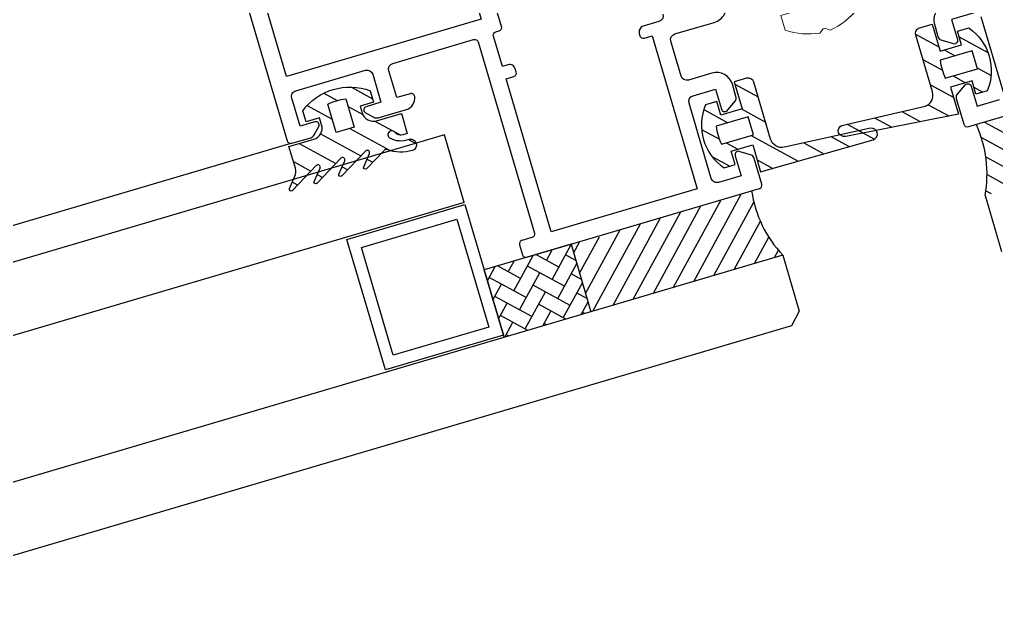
# Model space of a CAD drawing. Header units: millimetres. Extents: x 62878 to 70819, y -67946 to -61850.
# Drawn here: x 65083.26 to 65091.6, y -66889.74 to -66884.58 of the extents above; entities that cross this region are included whole.
import ezdxf

# ---------------------------------------------------------------- set-up
doc = ezdxf.new("R2010")
doc.units = ezdxf.units.MM
doc.layers.add('DOGRAMA', color=171, linetype='Continuous', lineweight=0)
pattern_1 = [(151.4266584183394, (65000.28580707697, -66898.25977606328), (0.07592747398675175, 0.1394151397588941), [])]

# ---------------------------------------------------------------- blocks, each defined once
blk = doc.blocks.new('a2we')
at = {"lineweight": 5, "ltscale": 0.5}
for p, q in [((-196.0144480926461, -415.2868589025547), (-196.5925912144022, -417.2488821181558)), ((-196.0144480926461, -415.2868589025547), (-195.4639709594615, -417.7110762494052)), ((-197.5747968978259, -417.6063757508618), (-196.5747276986959, -417.2423803302317)), ((-194.1582851917165, -418.2620245979042), (-197.5747968978259, -417.6063757508618)), ((-195.1583543907882, -418.6260200186506), (-197.5747968978259, -417.6063757508618)), ((-196.5747276986959, -417.2423803302317), (-194.1582851917165, -418.2620245979042)), ((-197.1143788935161, -419.7428166739272), (-197.1143788935161, -418.4283854465556)), ((-196.8896500078097, -417.895480952812), (-197.0961171580722, -418.3448917148726)), ((-194.1582851917165, -418.2620245979042), (-195.1583543907882, -418.6260200186506)), ((-195.1583543907882, -418.6260200186506), (-194.9264251741961, -419.2953524503964)), ((-194.9154016761394, -420.634479622855), (-194.9154016761394, -419.3608343693425)), ((-198.1144480926461, -420.1068120946153), (-197.1143788935161, -419.7428166739268)), ((-194.9154016761721, -421.4039929561312), (-198.1144480926461, -420.1068120946153)), ((-193.9153324771005, -421.0399975355008), (-198.1144480926461, -420.1068120946153)), ((-197.1143788935161, -419.7428166739268), (-193.9153324771005, -421.0399975355008)), ((-197.1143788935161, -419.7428166739268), (-193.9153324771005, -421.0399975355008)), ((-197.1143788935161, -422.2969096404012), (-197.1143788935162, -420.512330007273)), ((-193.9153324771005, -421.0399975355008), (-194.9154016761721, -421.4039929561312)), ((-194.9154016761721, -423.1885725893157), (-194.9154016761721, -421.4039929561312)), ((-198.1144480926461, -422.6609050610894), (-197.1143788935161, -422.2969096404012)), ((-194.9154016761721, -423.9580859226053), (-198.1144480926461, -422.6609050610894)), ((-193.9153324771005, -423.594090501975), (-198.1144480926461, -422.6609050610894)), ((-197.1143788935161, -422.2969096404012), (-193.9153324771005, -423.594090501975)), ((-197.1143788935161, -422.2969096404012), (-193.9153324771005, -423.594090501975)), ((-197.1143788935161, -424.8510026068752), (-197.1143788935162, -423.0664229737469)), ((-193.9153324771005, -423.594090501975), (-194.9154016761721, -423.9580859226053)), ((-194.9154016761721, -425.7426655557898), (-194.9154016761721, -423.9580859226053)), ((-198.1144480926461, -425.2149980275636), (-197.1143788935161, -424.8510026068752)), ((-197.1143788935161, -424.8510026068752), (-193.9153324771005, -426.1481834684492)), ((-197.1143788935161, -424.8510026068752), (-193.9153324771005, -426.1481834684492)), ((-194.9154016761721, -426.5121788890793), (-198.1144480926461, -425.2149980275636)), ((-193.9153324771005, -426.1481834684492), (-198.1144480926461, -425.2149980275636)), ((-197.1143788935161, -427.3050955733496), (-197.1143788935162, -425.6205159402211)), ((-193.9153324771005, -426.1481834684492), (-194.9154016761721, -426.5121788890793)), ((-194.9154016761721, -428.1967585222638), (-194.9154016761721, -426.5121788890793)), ((-198.1144480926461, -427.669090994038), (-197.1143788935161, -427.3050955733496)), ((-194.9154016761721, -428.9662718555534), (-198.1144480926461, -427.669090994038)), ((-193.9153324771005, -428.6022764349236), (-198.1144480926461, -427.669090994038)), ((-197.1143788935161, -427.3050955733496), (-193.9153324771005, -428.6022764349236)), ((-197.1143788935161, -427.3050955733496), (-193.9153324771005, -428.6022764349236)), ((-197.1143788935161, -429.5591885398237), (-197.1143788935161, -428.0237477951896)), ((-193.9153324771005, -428.6022764349236), (-194.9154016761721, -428.9662718555534)), ((-194.9154016761721, -430.450851488738), (-194.9154016761721, -428.9662718555534)), ((-198.1144480926461, -429.9231839605702), (-197.1143788935161, -429.5591885398237)), ((-194.9154016761721, -431.2203648220857), (-198.1144480926461, -429.9231839605702)), ((-193.9153324771005, -430.8563694013976), (-198.1144480926461, -429.9231839605702)), ((-197.1143788935161, -429.5591885398237), (-193.9153324771005, -430.8563694013976)), ((-197.1143788935161, -429.5591885398237), (-193.9153324771005, -430.8563694013976)), ((-197.1143788935161, -431.8132815063559), (-197.1143788935161, -430.2778407616635)), ((-193.9153324771005, -430.8563694013976), (-194.9154016761721, -431.2203648220857)), ((-198.1144480926461, -432.177276926986), (-197.1143788935161, -431.8132815063559)), ((-197.1143788935161, -431.8132815063559), (-193.9153324771005, -433.1104623678716)), ((-197.1143788935161, -431.8132815063559), (-193.9153324771005, -433.1104623678716)), ((-194.9154016761721, -432.7049444552304), (-194.9154016761721, -431.2203648220857)), ((-194.9154016761721, -433.4744577885599), (-198.1144480926461, -432.177276926986)), ((-193.9153324771005, -433.1104623678716), (-198.1144480926461, -432.177276926986)), ((-197.1143788935161, -434.0673744728301), (-197.1143788935161, -432.5319337281958)), ((-193.9153324771005, -433.1104623678716), (-194.9154016761721, -433.4744577885599)), ((-194.9154016761721, -434.9590374217446), (-194.9154016761721, -433.4744577885599)), ((-198.1144480926461, -434.4313698935184), (-197.1143788935161, -434.0673744728301)), ((-197.1143788935161, -434.0673744728301), (-193.9153324771005, -435.364555334404)), ((-197.1143788935161, -434.0673744728301), (-193.9153324771005, -435.364555334404)), ((-194.9154016761721, -435.7285507550341), (-198.1144480926461, -434.4313698935184)), ((-193.9153324771005, -435.364555334404), (-198.1144480926461, -434.4313698935184)), ((-197.1143788935161, -436.3642339800811), (-197.1143788935161, -434.7860266946118)), ((-193.9153324771005, -435.364555334404), (-194.9154016761721, -435.7285507550341)), ((-194.9154016761721, -437.2558969289955), (-194.9154016761721, -435.7285507550341)), ((-198.1144480926461, -436.7282294008277), (-197.1143788935161, -436.3642339800811)), ((-194.9154016761721, -438.0254102623434), (-198.1144480926461, -436.7282294008277)), ((-193.9153324771005, -437.6614148416551), (-198.1144480926461, -436.7282294008277)), ((-197.1143788935161, -436.3642339800811), (-193.9153324771005, -437.6614148416551)), ((-197.1143788935161, -436.3642339800811), (-193.9153324771005, -437.6614148416551)), ((-197.1143788935161, -438.6610934873901), (-197.1143788935161, -437.1337473134849)), ((-193.9153324771005, -437.6614148416551), (-194.9154016761721, -438.0254102623434)), ((-194.9154016761721, -439.5527564362646), (-194.9154016761721, -438.0254102623434)), ((-198.1144480926461, -439.0250889080787), (-197.1143788935161, -438.6610934873901)), ((-194.9154016761721, -440.3222697695944), (-198.1144480926461, -439.0250889080787)), ((-193.9153324771005, -439.9582743489061), (-198.1144480926461, -439.0250889080787)), ((-197.1143788935161, -438.6610934873901), (-193.9153324771005, -439.9582743489061)), ((-197.1143788935161, -438.6610934873901), (-193.9153324771005, -439.9582743489061)), ((-197.1143788935161, -440.9579529946993), (-197.1143788935161, -439.430606820736)), ((-193.9153324771005, -439.9582743489061), (-194.9154016761721, -440.3222697695944)), ((-198.1144480926461, -441.3219484153295), (-197.1143788935161, -440.9579529946993)), ((-197.1143788935161, -440.9579529946993), (-193.9153324771005, -442.2551338562151)), ((-194.9154016761721, -441.849615943574), (-194.9154016761721, -440.3222697695944)), ((-194.9154016761721, -442.6191292769035), (-198.1144480926461, -441.3219484153295)), ((-193.9153324771005, -442.2551338562151), (-198.1144480926461, -441.3219484153295)), ((-197.1143788935161, -443.2537258831643), (-197.1143788935161, -441.7274663280053)), ((-193.9153324771005, -442.2551338562151), (-194.9154016761721, -442.6191292769035)), ((-194.9154016761721, -444.1453888320787), (-194.9154016761721, -442.6191292769035)), ((-198.1144480926461, -443.6177213039109), (-197.1143788935161, -443.2537258831643)), ((-197.1143788935161, -443.2537258831643), (-193.9153324771005, -444.5509067447383)), ((-194.9154016761721, -444.9149021654266), (-198.1144480926461, -443.6177213039109)), ((-193.9153324771005, -444.5509067447383), (-198.1144480926461, -443.6177213039109)), ((-197.1143788935161, -445.5538642814245), (-197.1143788935161, -444.0232392165685)), ((-193.9153324771005, -444.5509067447383), (-194.9154016761721, -444.9149021654266)), ((-194.9154016761721, -446.4455272302989), (-194.9154016761721, -444.9149021654266)), ((-198.1144480926461, -445.9178597020545), (-197.1143788935161, -445.5538642814245)), ((-193.9153324771005, -446.8510451429402), (-198.1144480926461, -445.9178597020545)), ((-194.9154016761721, -447.2150405636282), (-198.1144480926461, -445.9178597020545)), ((-197.1143788935161, -445.5538642814245), (-193.9153324771005, -446.8510451429402)), ((-197.1143788935161, -445.5538642814245), (-193.9153324771005, -446.8510451429402)), ((-197.1143788935161, -447.8540026795677), (-197.1143788935161, -446.3233776147298)), ((-193.9153324771005, -446.8510451429402), (-194.9154016761721, -447.2150405636282)), ((-194.9154016761721, -448.7456656284821), (-194.9154016761721, -447.2150405636282)), ((-197.1143788935161, -447.8540026795677), (-198.1144480926461, -448.2179981003141)), ((-194.9154016761721, -449.5151789618299), (-198.1144480926461, -448.2179981003141)), ((-198.1144480926461, -448.2179981003141), (-193.9153324771005, -449.1511835411412)), ((-193.9153324771005, -449.1511835411412), (-197.1143788935161, -447.8540026795677)), ((-197.1143788935161, -450.1541410778275), (-197.1143788935161, -448.6235160129718)), ((-193.9153324770423, -449.1511835411412), (-194.9154016761721, -449.5151789618299)), ((-198.1144480926461, -450.5181364984577), (-197.1143788935161, -450.1541410778275)), ((-197.1143788935161, -450.1541410778275), (-193.9153324770423, -451.4513219393434)), ((-194.9154016761723, -451.0458040266858), (-194.9154016761721, -449.5151789618299)), ((-194.9154016761721, -451.8153173600317), (-198.1144480926461, -450.5181364984577)), ((-193.9153324770423, -451.4513219393434), (-198.1144480926461, -450.5181364984577)), ((-197.1143788935161, -453.2868589025547), (-197.1143788935162, -450.9236544111328)), ((-193.9153324770423, -451.4513219393434), (-194.9154016761721, -451.8153173600317)), ((-194.9154016761721, -453.2868589025547), (-194.9154016761721, -451.8153173600317)), ((-192.7980524524961, -453.2868589025547), (-199.230843732796, -453.2868589025547)), ((-199.230843732796, -454.5827171301502), (-199.230843732796, -453.2868589025547)), ((-192.7980524524961, -454.5827171301502), (-192.7980524524961, -453.2868589025547))]:
    blk.add_line(p, q, dxfattribs=at)
blk.add_lwpolyline([(-196.4690204826777, -455.6637351848848), (-196.1125089353335, -455.3998333582319), (-195.9163872499585, -455.3998333582319), (-195.5598757026143, -455.6637351848848)], dxfattribs=at)
for centre, radius, start, end in [((-196.9143788935627, -418.4283854465556), 0.2, 155.3251238657465, 180), ((-195.115401676151, -419.3608343693425), 0.2, 0, 19.11162363728389), ((-195.6603624057317, -449.5292358589606), 6.187568978619671, 234.757305859688, 262.4904896380407), ((-196.3685337795604, -449.5292358589606), 6.187568978619673, 277.5095103619591, 305.2426941403116)]:
    blk.add_arc(centre, radius, start, end, dxfattribs=at)

msp = doc.modelspace()

# ---------------------------------------------------------------- hatches: boundary and pattern name
at = {"layer": 'DOGRAMA', "lineweight": -2}
h = msp.add_hatch(dxfattribs=at)
h.set_pattern_fill('ANSI31', color=256, scale=0.05, angle=343.5057849383394, style=0)
h.set_pattern_definition(pattern_1)
edge = h.paths.add_edge_path(flags=16)
edge.add_arc((65091.77278739222, -66884.81608100336), 0.6682513991541986, 189.5509792041262, 203.3023376344741)
edge.add_line((65091.15904509761, -66885.08042987942), (65091.43259829, -66884.99978047452))
edge.add_line((65091.43259829, -66884.99978047452), (65091.38735224634, -66884.84631127394))
edge.add_line((65091.38735224634, -66884.84631127394), (65091.11379905391, -66884.92696067886))
edge = h.paths.add_edge_path()
edge.add_line((65090.94060616928, -66884.64961703592), (65091.0461162447, -66884.61851038084))
edge.add_line((65091.0461162447, -66884.61851038084), (65091.11398531023, -66884.84871418172))
edge.add_line((65091.11398531023, -66884.84871418172), (65091.29622998594, -66884.79498450483))
edge.add_line((65091.29622998594, -66884.79498450483), (65091.26229545317, -66884.67988260438))
edge.add_line((65091.26229545317, -66884.67988260438), (65091.35821370353, -66884.65160382706))
edge.add_arc((65091.10935386377, -66885.01688834652), 0.4420000000029142, -22.880989695608378, 55.734306536239615, ccw=False)
edge.add_line((65091.51657485653, -66885.18874602912), (65091.42065660615, -66885.21702480642))
edge.add_line((65091.42065660615, -66885.21702480642), (65091.38672207337, -66885.10192290599))
edge.add_line((65091.38672207337, -66885.10192290599), (65091.20447739766, -66885.1556525829))
edge.add_line((65091.20447739766, -66885.1556525829), (65091.27234646322, -66885.38585638379))
edge.add_line((65091.27234646322, -66885.38585638379), (65090.30992031705, -66885.57638931017))
edge.add_arc((65090.29578092839, -66885.52843018498), 0.05000000000951513, 113.136495220401, 286.4266584160741, ccw=False)
edge.add_line((65090.27613478198, -66885.48245161462), (65090.98817785957, -66885.31935921643))
edge.add_arc((65090.95397356884, -66885.22539078293), 0.09999999999591473, 290.0013879915754, 376.4266584264291)
edge.add_line((65091.04989181921, -66885.1971120056), (65090.90678643274, -66884.71171554974))
edge.add_arc((65090.95474555792, -66884.6975761611), 0.04999999999144209, 106.4266583967977, 196.426658404795, ccw=False)
h = msp.add_hatch(dxfattribs=at)
h.set_pattern_fill('ANSI31', color=256, scale=0.03999999999999999, angle=343.5057849383394, style=0)
h.set_pattern_definition([(151.4266584183394, (65019.75721190146, -66892.51918426814), (0.0607419791894054, 0.1115321118071152), [])])
h.paths.add_polyline_path([(65092.70770016784, -66885.12688535698, -0.4142135623420975), (65092.6735459852, -66885.1082845019), (65091.42421077418, -66885.4766155765, -0.1532309010706403), (65091.49796518776, -66886.08040385596), (65092.86959616798, -66885.67601734032)])
h.paths.add_polyline_path([(65092.96515872904, -66885.02231075015), (65092.72630102293, -66885.09273117437, -0.4142135623575963), (65092.70770016784, -66885.12688535698), (65092.86959616798, -66885.67601734032), (65093.13483139293, -66885.59782025231)])
h = msp.add_hatch(dxfattribs=at)
h.set_pattern_fill('ANSI31', color=256, scale=0.05, angle=343.5057849383394, style=0)
h.set_pattern_definition(pattern_1)
edge = h.paths.add_edge_path(flags=16)
edge.add_arc((65089.86124380793, -66885.37964544659), 0.6682513992641027, 189.5509791962146, 203.3023376263476)
edge.add_line((65089.24750151318, -66885.64399432261), (65089.52105470561, -66885.5633449177))
edge.add_line((65089.52105470561, -66885.5633449177), (65089.47580866189, -66885.40987571713))
edge.add_line((65089.47580866189, -66885.40987571713), (65089.20225546949, -66885.49052512202))
edge = h.paths.add_edge_path()
edge.add_line((65089.46205117476, -66885.08031429407), (65089.35654109937, -66885.11142094912))
edge.add_line((65089.35654109937, -66885.11142094912), (65089.42441016496, -66885.34162475))
edge.add_line((65089.42441016496, -66885.34162475), (65089.24216548924, -66885.3953544269))
edge.add_line((65089.24216548924, -66885.3953544269), (65089.20823095646, -66885.28025252649))
edge.add_line((65089.20823095646, -66885.28025252649), (65089.11231270611, -66885.3085313038))
edge.add_arc((65089.51953369885, -66885.48038898641), 0.4420000000000461, 157.1190103019202, 235.7343065336186)
edge.add_line((65089.27067385907, -66885.84567350586), (65089.36659210943, -66885.81739472852))
edge.add_line((65089.36659210943, -66885.81739472852), (65089.33265757664, -66885.70229282808))
edge.add_line((65089.33265757664, -66885.70229282808), (65089.51490225233, -66885.64856315118))
edge.add_line((65089.51490225233, -66885.64856315118), (65089.58277131793, -66885.87876695207))
edge.add_line((65089.58277131793, -66885.87876695207), (65090.54397073416, -66885.60477534127))
edge.add_arc((65090.52983134552, -66885.55681621609), 0.04999999999144209, 286.426658404795, 459.7168215993644)
edge.add_line((65090.52139240716, -66885.50753351812), (65089.78541654673, -66885.66874652494))
edge.add_arc((65089.76317332543, -66885.57125170916), 0.09999999999015287, 196.4266584207896, 282.85192884739445, ccw=False)
edge.add_line((65089.66725507507, -66885.59953048648), (65089.52414968864, -66885.1141340306))
edge.add_arc((65089.47619056344, -66885.12827341928), 0.05000000002060921, 16.42665842971089, 106.4266584273531)
h = msp.add_hatch(dxfattribs=at)
h.set_pattern_fill('ANSI31', color=256, scale=0.05, angle=343.5057849383394, style=0)
h.set_pattern_definition(pattern_1)
edge = h.paths.add_edge_path(flags=16)
edge.add_arc((65086.07670978913, -66885.6561516867), 0.4000000000865546, 94.88969938321452, 117.96361744910789, ccw=False)
edge.add_line((65086.04261466947, -66885.25760743208), (65086.11385410117, -66885.49924311425))
edge.add_line((65086.11385410117, -66885.49924311425), (65085.96038490056, -66885.54448915795))
edge.add_line((65085.96038490056, -66885.54448915795), (65085.88914546885, -66885.30285347579))
edge = h.paths.add_edge_path()
edge.add_arc((65086.07670978913, -66885.65615168659), 0.4999999999787999, 69.55676077240298, 143.2965560644581, ccw=False)
edge.add_line((65086.25134943096, -66885.1876423532), (65086.27962820829, -66885.28356060358))
edge.add_line((65086.27962820829, -66885.28356060358), (65086.16452630782, -66885.31749513636))
edge.add_line((65086.16452630782, -66885.31749513636), (65086.18149357421, -66885.37504608656))
edge.add_arc((65086.27741182457, -66885.34676730927), 0.09999999998288418, 196.426658404795, 286.4266584151501)
edge.add_line((65086.30569060188, -66885.44268555961), (65086.51671075271, -66885.38047224951))
edge.add_line((65086.51671075271, -66885.38047224951), (65086.5676125519, -66885.55312510017))
edge.add_line((65086.5676125519, -66885.55312510017), (65086.52974460747, -66885.56428939021))
edge.add_arc((65086.51136340222, -66885.50194252751), 0.06499999996285512, 218.0173229022725, 286.4266584222553, ccw=False)
edge.add_arc((65086.43440126775, -66885.56210941814), 0.03268943073376148, 38.01732288915476, 231.8569375348371)
edge.add_arc((65086.51229970229, -66885.41437448992), 0.1992591642419785, 240.5104368966168, 290.7763440564136)
edge.add_arc((65086.59585510949, -66885.64901940459), 0.0500279772688919, -72.60118293432532, 104.91205336594521, ccw=False)
edge.add_arc((65086.51429725344, -66885.38815442329), 0.3233450412583816, 248.04099553623752, 287.36730569169606, ccw=False)
edge.add_arc((65086.38590574747, -66885.70659034861), 0.01999999997766502, 68.04099559146367, 136.4266584550275)
edge.add_line((65086.37141589453, -66885.69280469806), (65086.21974731779, -66885.85222085056))
edge.add_arc((65086.20887992807, -66885.84188161262), 0.01500000001554592, 156.426658417065, 316.42665841279995, ccw=False)
edge.add_line((65086.1951316945, -66885.83588277322), (65086.24437161614, -66885.723033954))
edge.add_arc((65086.22604063807, -66885.71503550146), 0.01999999999910828, 336.4266584020146, 496.4266584550275)
edge.add_line((65086.21155078513, -66885.70124985091), (65086.00872716696, -66885.91443416064))
edge.add_arc((65085.99785977725, -66885.90409492272), 0.01500000000024417, 156.4266584457812, 316.4266584339137, ccw=False)
edge.add_line((65085.98411154369, -66885.89809608333), (65086.03335146535, -66885.7852472641))
edge.add_arc((65086.01502048726, -66885.77724881157), 0.02000000001329495, 336.426658465232, 496.4266584535596)
edge.add_line((65086.0005306343, -66885.76346316101), (65085.79770701619, -66885.97664747076))
edge.add_arc((65085.78683962647, -66885.96630823282), 0.0150000000208173, 156.426658417065, 316.4266584319566, ccw=False)
edge.add_line((65085.7730913929, -66885.96030939341), (65085.82233131451, -66885.84746057421))
edge.add_arc((65085.80400033645, -66885.83946212167), 0.01999999999243951, 336.4266583936786, 496.4266584248247)
edge.add_line((65085.78951048351, -66885.82567647111), (65085.58668686536, -66886.03886078086))
edge.add_arc((65085.57581947565, -66886.02852154292), 0.01500000001027455, 156.426658417065, 316.4266583936433, ccw=False)
edge.add_line((65085.56207124208, -66886.02252270351), (65085.60801344369, -66885.91723165044))
edge.add_arc((65085.51635855334, -66885.87723938782), 0.09999999997226283, 336.426658432582, 376.4266584335025)
edge.add_line((65085.61227680367, -66885.84896061048), (65085.55752824907, -66885.66326002269))
edge.add_line((65085.55752824907, -66885.66326002269), (65085.76854839986, -66885.60104671259))
edge.add_arc((65085.74026962253, -66885.50512846223), 0.09999999999317194, 286.4266584247883, 376.4266584276081)
edge.add_line((65085.8361878729, -66885.4768496849), (65085.8192206065, -66885.4192987347))
edge.add_line((65085.8192206065, -66885.4192987347), (65085.70411870607, -66885.45323326746))
edge.add_line((65085.70411870607, -66885.45323326746), (65085.67583992878, -66885.35731501709))
h = msp.add_hatch(dxfattribs=at)
h.set_pattern_fill('ANSI31', color=256, scale=0.03999999999999999, angle=343.5057849383394, style=0)
h.set_pattern_definition([(61.42665841833941, (64769.85810365385, -66966.19485293963), (-0.1115321118071152, 0.0607419791894054), [])])
h.paths.add_polyline_path([(65088.23790970076, -66886.44467638004, 0.4142135623420975), (65088.25651055584, -66886.41052219739), (65089.50584576688, -66886.04219112282, 0.1532309010706403), (65089.77143668112, -66886.58942184769), (65088.39980570088, -66886.99380836335)])
h.paths.add_polyline_path([(65087.96489781203, -66886.49649594916), (65088.20375551814, -66886.42607552493, 0.4142135623575963), (65088.23790970076, -66886.44467638004), (65088.39980570088, -66886.99380836335), (65088.13457047591, -66887.07200545135)])
h = msp.add_hatch(dxfattribs=at)
h.set_pattern_fill('AR-HBONE', color=256, scale=0.03, angle=343.5057849383394, style=0)
h.set_pattern_definition([(151.4266584183394, (64895.69964257343, -66905.83731746084), (-0.04799067648917721, 0.1627786686581293), [0.3599999999999987, -0.1199999999999997]), (61.42665841833941, (64895.59425790083, -66905.77992346475), (-0.04799067648917721, 0.1627786686581293), [0.36, -0.12])])
h.paths.add_polyline_path([(65087.46278703404, -66886.64452907971), (65087.22299140815, -66886.71522602298), (65087.39266407205, -66887.29073552518), (65088.13457047591, -66887.07200545135), (65087.96489781203, -66886.49649594916)])

# ---------------------------------------------------------------- linework, layer by layer
for p, q in [((65086.88364608034, -66885.56420701857), (65044.6273891885, -66898.02226660973)), ((65087.05331874423, -66886.13971652077), (65086.88364608034, -66885.56420701857)), ((65085.58064796869, -66885.63559273943), (65044.54255285653, -66897.73451185868)), ((65091.49796518776, -66886.08040385596), (65091.63935907435, -66886.55999510779)), ((65087.05331874423, -66886.13971652077), (65044.79706185236, -66898.59777611193)), ((65087.96489781202, -66886.49649594912), (65087.22299140815, -66886.71522602298)), ((65087.96489781202, -66886.49649594912), (65088.13457047591, -66887.07200545135)), ((65087.96489781202, -66886.49649594912), (65088.13457047591, -66887.07200545135)), ((65089.77143668112, -66886.58942184769), (65045.13640718023, -66899.74879511636)), ((65089.77143668112, -66886.58942184769), (65089.91283056769, -66887.06901309952)), ((65087.39266407205, -66887.29073552518), (65087.22299140815, -66886.71522602298)), ((65089.91283056772, -66887.06901309952), (65089.8451910947, -66887.19321012721)), ((65089.8451910947, -66887.19321012721), (65045.30607984413, -66900.32430461855))]:
    msp.add_line(p, q, dxfattribs=at)
at = {"layer": 'DOGRAMA', "lineweight": -2, "ltscale": 0.5}
for points in [[(65084.76720278983, -66882.30286536008, -0.2621398995659221), (65085.01342776194, -66882.04962547284), (65086.28914049184, -66881.6735177345, -0.4142135623730951), (65086.35123900569, -66881.70733747103), (65086.39648504939, -66881.8608066716), (65086.3485259242, -66881.87494606027, 0.4142135623730951), (65086.31470618769, -66881.93704457411), (65086.32036194314, -66881.95622822418, 0.4142135623730951), (65086.35762105142, -66881.9765200661), (65086.42476382672, -66881.95672492197), (65087.19677444745, -66884.57529315697), (65085.53738871615, -66885.06451600461), (65084.76537809534, -66882.44594776956), (65084.83252087062, -66882.42615262546, 0.4142135623730951), (65084.85281271254, -66882.38889351714), (65084.84715695706, -66882.36970986708, 0.3618128521052944), (65084.79398029732, -66882.33412222753)], [(65084.63564010847, -66882.53632506073), (65085.54338886038, -66885.6153008975, 0.4142135623730951), (65085.58064796869, -66885.63559273943), (65085.74302797473, -66885.58771959732, 0.1991096956269791), (65085.77279223536, -66885.56367102587), (65085.81139408264, -66885.49279178213, 0.6680969080520953), (65085.77855743886, -66885.45213820632), (65085.65222351132, -66885.48938418394), (65085.58152656803, -66885.24958855803, -0.4142135623730951), (65085.61534630454, -66885.18749004415), (65086.21003945682, -66885.01216162479, -0.4142135623730951), (65086.27213797064, -66885.04598136133), (65086.34283491395, -66885.28577698722), (65086.21649139455, -66885.32302579272, 0.6680969080520438), (65086.21096073818, -66885.37499087946), (65086.2818399819, -66885.41359272675, 0.1989616347782854), (65086.31989951611, -66885.41764537476), (65086.55970473382, -66885.34694560357, 0.3728392455561729), (65086.63039827914, -66885.23674179867, 0.4568501953068724), (65086.5922223649, -66885.21225216622), (65086.47712046446, -66885.24618669899), (65086.40925139891, -66885.01598289811, -0.4142135623730951), (65086.44307113541, -66884.95388438427), (65087.13368253805, -66884.75027718757, -0.4142135623730951), (65087.17094164639, -66884.7705690295), (65087.65168086079, -66886.40117928573, -0.4142135623730951), (65087.63138901889, -66886.43843839403), (65087.54506259354, -66886.46388929363, 0.4142135623730951), (65087.52477075163, -66886.50114840192), (65087.55022165122, -66886.58747482725, 0.4142135623730951), (65087.58748075949, -66886.60776666919), (65089.5729885421, -66886.02239597868, 0.4142135623730951), (65089.59328038403, -66885.98513687038), (65089.52843997551, -66885.76520591411, 0.1989616347783402), (65089.50438857614, -66885.73543206166), (65089.40837283026, -66885.70729568414, 0.6680475602943508), (65089.36525385078, -66885.74213109874), (65089.41546847569, -66885.91245313591), (65089.22363197494, -66885.96901069056, -0.4142135623730951), (65089.16153346111, -66885.93519095403), (65088.97206565306, -66885.29253867657, -0.4142135623730951), (65089.0058853896, -66885.23044016273), (65089.19772189031, -66885.1738826081), (65089.24793651522, -66885.34420464528, 0.6680475602943992), (65089.30305700779, -66885.35007693614), (65089.36844966574, -66885.27434344032, 0.1991096956271691), (65089.37250514159, -66885.23629349793), (65089.34159926587, -66885.1314644421, 0.4142135623730951), (65089.16772342713, -66885.03676917985), (65088.96629510135, -66885.09615461224, -0.4142135623730951), (65088.90419658751, -66885.0623348757), (65088.81653237786, -66884.76498829956, -0.4142135623730951), (65088.85035211435, -66884.70288978571), (65089.18606599065, -66884.60391406513, 0.4142135623730951), (65089.28752520019, -66884.41761852358)], [(65091.40384164875, -66884.52347072978), (65091.21200514805, -66884.58002828441), (65091.26221977293, -66884.75035032157, -0.6680475602943992), (65091.21910079344, -66884.78518573618), (65091.1230822197, -66884.75703976685, -0.1991096956271691), (65091.09903364821, -66884.72727550619), (65091.06812777252, -66884.62244645038, -0.4142135623730951), (65091.16282303477, -66884.44857061164)], [(65091.65540797065, -66885.19994274373), (65091.46594016261, -66884.55729046628, 0.4142135623730951)], [(65093.34257578153, -66884.9110400301), (65091.35706799896, -66885.49641072056, -0.4142135623730951), (65091.31980889061, -66885.47611887865), (65091.25496848211, -66885.2561879224, -0.1989616347783402), (65091.25902113012, -66885.21812838817), (65091.32441661592, -66885.14240448418, -0.6680475602943508), (65091.37953710851, -66885.14827677506), (65091.42975173338, -66885.31859881223), (65091.62158823414, -66885.26204125759, 0.4142135623730951)]]:
    msp.add_lwpolyline(points, format="xyb", dxfattribs=at)
at = {"layer": 'DOGRAMA', "linetype": 'ByBlock', "lineweight": -2}
msp.add_lwpolyline([(65088.74866331227, -66884.53478449868, -0.4142135623730951), (65088.71484357572, -66884.59688301253), (65088.58055802522, -66884.63647330078, 0.4142135623730951), (65088.54673828871, -66884.6985718146), (65088.55239404417, -66884.71775546468, 0.4142135623730951), (65088.58965315248, -66884.73804730662), (65088.65679592775, -66884.71825216248), (65089.04138729925, -66886.02274036747), (65087.79445004449, -66886.3903644726), (65087.40985867297, -66885.08587626759), (65087.47700144823, -66885.0660811235, 0.4142135623730951), (65087.49729329012, -66885.02882201517), (65087.48880965691, -66885.00004654007, 0.4142135623730951), (65087.42671114311, -66884.96622680356), (65087.37875201792, -66884.98036619222), (65087.30239931916, -66884.72138691621, -0.4142135623730951), (65087.32269116103, -66884.68412780791), (65087.35146663619, -66884.6756441747, 0.4142135623730951), (65087.37175847808, -66884.6383850664), (65087.26995487976, -66884.29307936507, -0.4142135623730951)], format="xyb", dxfattribs=at)
at = {"layer": 'DOGRAMA', "lineweight": -2}
for points in [[(65090.94060616928, -66884.64961703592), (65091.0461162447, -66884.61851038084), (65091.11398531023, -66884.84871418172), (65091.29622998594, -66884.79498450483), (65091.26229545317, -66884.67988260438), (65091.35821370353, -66884.65160382706, -0.3571428571427583), (65091.51657485653, -66885.18874602912), (65091.42065660615, -66885.21702480642), (65091.38672207337, -66885.10192290599), (65091.20447739766, -66885.1556525829), (65091.27234646322, -66885.38585638379), (65090.30992031705, -66885.57638931017, -0.9430953754055073), (65090.27613478198, -66885.48245161462), (65090.98817785957, -66885.31935921643, 0.3960555621610378), (65091.04989181921, -66885.1971120056), (65090.90678643274, -66884.71171554974, -0.4142135623731011)], [(65091.11379905391, -66884.92696067886, 0.0600737299861167), (65091.15904509761, -66885.08042987942), (65091.43259829, -66884.99978047452), (65091.38735224634, -66884.84631127394)], [(65089.46205117476, -66885.08031429407), (65089.35654109937, -66885.11142094912), (65089.42441016496, -66885.34162475), (65089.24216548924, -66885.3953544269), (65089.20823095646, -66885.28025252649), (65089.11231270611, -66885.3085313038, 0.3571428571427583), (65089.27067385907, -66885.84567350586), (65089.36659210943, -66885.81739472852), (65089.33265757664, -66885.70229282808), (65089.51490225233, -66885.64856315118), (65089.58277131793, -66885.87876695207), (65090.54397073416, -66885.60477534127, 0.9430953754055073), (65090.52139240716, -66885.50753351812), (65089.78541654673, -66885.66874652494, -0.3960555621610378), (65089.66725507507, -66885.59953048648), (65089.52414968864, -66885.1141340306, 0.4142135623731011)], [(65085.67583992878, -66885.35731501709, -0.3333333333332296), (65086.25134943096, -66885.1876423532), (65086.27962820829, -66885.28356060358), (65086.16452630782, -66885.31749513636), (65086.18149357421, -66885.37504608656, 0.4142135623730951), (65086.30569060188, -66885.44268555961), (65086.51671075271, -66885.38047224951), (65086.5676125519, -66885.55312510017), (65086.52974460747, -66885.56428939021, -0.3076847592325949), (65086.46015480471, -66885.5419760077, 1.128701775595035), (65086.41421138791, -66885.58781870895, 0.2229122392588673), (65086.58298110568, -66885.60067627131, -0.9785310008372164), (65086.61081452983, -66885.69675842693, -0.1732976222504512), (65086.39338460926, -66885.6880413156, 0.3075716929246892), (65086.37141589453, -66885.69280469806), (65086.21974731779, -66885.85222085056, -0.8390996311771624), (65086.1951316945, -66885.83588277322), (65086.24437161614, -66885.723033954, 0.8390996311772869), (65086.21155078513, -66885.70124985091), (65086.00872716696, -66885.91443416064, -0.8390996311771624), (65085.98411154369, -66885.89809608333), (65086.03335146535, -66885.7852472641, 0.839099631177325), (65086.0005306343, -66885.76346316101), (65085.79770701619, -66885.97664747076, -0.8390996311769768), (65085.7730913929, -66885.96030939341), (65085.82233131451, -66885.84746057421, 0.8390996311770358), (65085.78951048351, -66885.82567647111), (65085.58668686536, -66886.03886078086, -0.8390996311781366), (65085.56207124208, -66886.02252270351), (65085.60801344369, -66885.91723165044, 0.1763269807084491), (65085.61227680367, -66885.84896061048), (65085.55752824907, -66885.66326002269), (65085.76854839986, -66885.60104671259, 0.4142135623728453), (65085.8361878729, -66885.4768496849), (65085.8192206065, -66885.4192987347), (65085.70411870607, -66885.45323326746)], [(65085.88914546885, -66885.30285347579, -0.1010205144335734), (65086.04261466947, -66885.25760743208), (65086.11385410117, -66885.49924311425), (65085.96038490056, -66885.54448915795)], [(65085.88914546885, -66885.30285347579, -0.1010205144335734), (65086.04261466947, -66885.25760743208), (65086.11385410117, -66885.49924311425), (65085.96038490056, -66885.54448915795)], [(65089.20225546949, -66885.49052512202, 0.0600737299861167), (65089.24750151318, -66885.64399432261), (65089.52105470561, -66885.5633449177), (65089.47580866189, -66885.40987571713)]]:
    msp.add_lwpolyline(points, format="xyb", close=True, dxfattribs=at)
for points in [[(65087.38700831657, -66887.2715518751), (65086.37986668775, -66887.56847903694), (65086.05183287086, -66886.45582733267), (65087.05897449972, -66886.15890017085)], [(65087.26281128889, -66887.20391240205), (65086.44750616079, -66887.44428200927), (65086.17602989854, -66886.52346680574), (65086.99133502662, -66886.28309719854)]]:
    msp.add_lwpolyline(points, close=True, dxfattribs=at)
for centre, start, end in [((65090.49912224459, -66885.89601649989), 349.5408907009233, 24.38778172416846), ((65090.5104985043, -66885.89266253219), 188.465535115019, 223.3124261382616)]:
    msp.add_arc(centre, 1.015719411173229, start, end, dxfattribs=at)

# ---------------------------------------------------------------- block references
at = {"layer": 'DOGRAMA', "linetype": 'ByBlock', "lineweight": -2, "xscale": 0.09999999999616782, "yscale": 0.09999999999616782, "zscale": 0.09999999999616782, "rotation": 16.42665841892858}
msp.add_blockref('a2we', (65096.04766595407, -66835.4330534557), dxfattribs=at)

doc.saveas('drawing.dxf')
